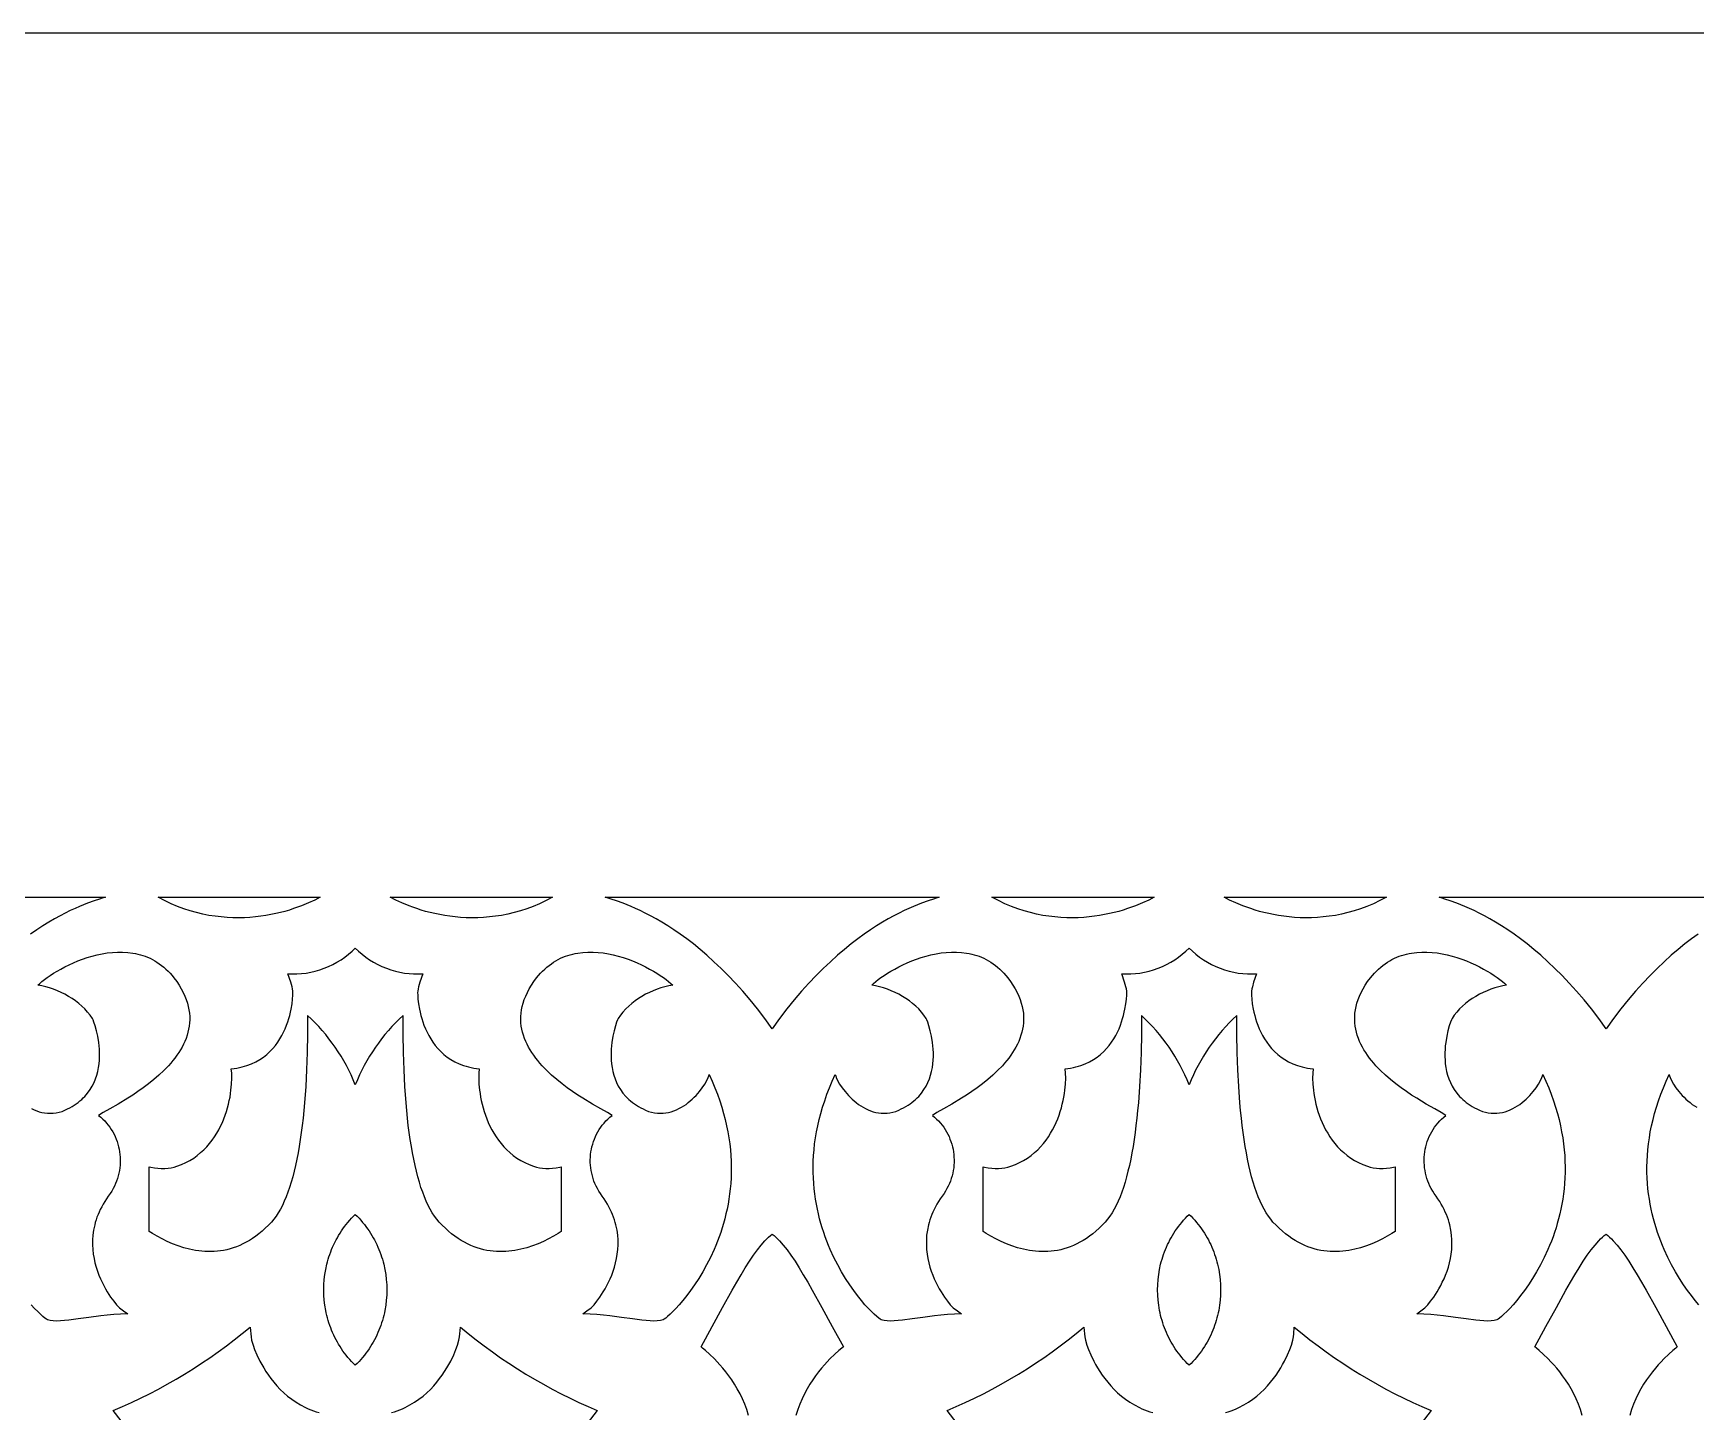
# Model space of a CAD drawing. Extents: x -350 to 350, y -780 to 780.
# Drawn here: x -184 to -30.1, y 652.4 to 780 of the extents above; entities that cross this region are included whole.
import ezdxf

# ---------------------------------------------------------------- set-up
doc = ezdxf.new("R2010")
doc.units = 0
doc.layers.add('BITMAP_LAYER', color=18, linetype='CONTINUOUS')
doc.layers.add('LAYER_1', color=18, linetype='CONTINUOUS')

msp = doc.modelspace()

# ---------------------------------------------------------------- linework, layer by layer
at = {"layer": 'BITMAP_LAYER'}
msp.add_lwpolyline([(-350, -780), (350, -780), (350, 780), (-350, 780)], close=True, dxfattribs=at)
at = {"layer": 'LAYER_1'}
for points in [[(-208.26, 700), (-177.34, 700), (-177.53, 699.94), (-177.88, 699.83), (-178.37, 699.67), (-178.99, 699.44), (-179.73, 699.14), (-180.15, 698.96), (-180.59, 698.76), (-181.05, 698.53), (-181.54, 698.27), (-182.05, 697.99), (-182.58, 697.68), (-183.13, 697.34), (-183.7, 696.97), (-184.28, 696.57)], [(-29.88, 696.57), (-30.48, 696.14), (-31.1, 695.67), (-31.72, 695.16), (-32.36, 694.62), (-33.01, 694.03), (-33.67, 693.41), (-34.33, 692.75), (-35, 692.04), (-35.68, 691.29), (-36.36, 690.49), (-37.04, 689.65), (-37.72, 688.76), (-38.4, 687.82), (-39.08, 688.76), (-39.76, 689.65), (-40.44, 690.49), (-41.12, 691.29), (-41.8, 692.04), (-42.47, 692.75), (-43.13, 693.41), (-43.79, 694.03), (-44.44, 694.62), (-45.08, 695.16), (-45.7, 695.67), (-46.32, 696.14), (-46.92, 696.57), (-47.5, 696.97), (-48.07, 697.34), (-48.62, 697.68), (-49.15, 697.99), (-49.66, 698.27), (-50.15, 698.53), (-50.62, 698.76), (-51.05, 698.96), (-51.47, 699.14), (-52.21, 699.44), (-52.83, 699.67), (-53.32, 699.83), (-53.67, 699.94), (-53.86, 700), (-22.94, 700)], [(-184.17, 680.43), (-183.93, 680.32), (-183.7, 680.22), (-183.46, 680.14), (-183.21, 680.07), (-182.96, 680.02), (-182.7, 680), (-182.44, 679.99), (-182.17, 680), (-181.9, 680.03), (-181.63, 680.09), (-181.35, 680.17), (-181.08, 680.28), (-180.85, 680.39), (-180.63, 680.5), (-180.42, 680.62), (-180.22, 680.74), (-180.04, 680.87), (-179.86, 681), (-179.69, 681.13), (-179.53, 681.27), (-179.38, 681.41), (-179.24, 681.56), (-178.98, 681.86), (-178.75, 682.18), (-178.55, 682.5), (-178.39, 682.84), (-178.25, 683.18), (-178.13, 683.52), (-178.04, 683.87), (-177.97, 684.22), (-177.92, 684.57), (-177.89, 684.91), (-177.88, 685.26), (-177.88, 685.59), (-177.89, 685.92), (-177.92, 686.24), (-177.96, 686.55), (-178.05, 687.13), (-178.17, 687.64), (-178.29, 688.08), (-178.4, 688.42), (-178.48, 688.65), (-178.54, 688.76), (-178.75, 689.07), (-178.98, 689.37), (-179.24, 689.65), (-179.51, 689.92), (-179.8, 690.17), (-180.1, 690.4), (-180.42, 690.62), (-180.74, 690.82), (-181.08, 691.01), (-181.43, 691.18), (-181.78, 691.34), (-182.14, 691.47), (-182.5, 691.6), (-182.86, 691.7), (-183.23, 691.78), (-183.59, 691.85), (-183.42, 692.02), (-183.22, 692.19), (-182.99, 692.37), (-182.73, 692.56), (-182.44, 692.76), (-182.14, 692.96), (-181.81, 693.16), (-181.45, 693.35), (-181.08, 693.55), (-180.7, 693.74), (-180.29, 693.92), (-179.88, 694.1), (-179.45, 694.26), (-179.01, 694.41), (-178.55, 694.55), (-178.1, 694.66), (-177.63, 694.76), (-177.16, 694.84), (-176.69, 694.89), (-176.21, 694.92), (-175.74, 694.92), (-175.27, 694.89), (-174.8, 694.83), (-174.56, 694.79), (-174.33, 694.74), (-174.1, 694.67), (-173.88, 694.6), (-173.65, 694.53), (-173.43, 694.44), (-173.2, 694.34), (-172.99, 694.23), (-172.77, 694.11), (-172.56, 693.98), (-172.35, 693.84), (-172.14, 693.69), (-171.94, 693.52), (-171.74, 693.35), (-171.54, 693.16), (-171.35, 692.96), (-171.17, 692.75), (-170.99, 692.52), (-170.73, 692.18), (-170.51, 691.84), (-170.31, 691.51), (-170.13, 691.18), (-169.98, 690.85), (-169.85, 690.52), (-169.74, 690.2), (-169.66, 689.88), (-169.6, 689.57), (-169.55, 689.26), (-169.53, 688.96), (-169.53, 688.65), (-169.54, 688.36), (-169.58, 688.06), (-169.63, 687.77), (-169.69, 687.49), (-169.77, 687.21), (-169.87, 686.93), (-169.98, 686.65), (-170.1, 686.39), (-170.24, 686.12), (-170.39, 685.86), (-170.55, 685.61), (-170.72, 685.36), (-170.9, 685.11), (-171.09, 684.87), (-171.29, 684.63), (-171.49, 684.4), (-171.93, 683.95), (-172.38, 683.52), (-172.85, 683.11), (-173.34, 682.72), (-173.83, 682.35), (-174.32, 682.01), (-174.8, 681.68), (-175.27, 681.38), (-176.16, 680.84), (-176.94, 680.39), (-177.55, 680.05), (-177.97, 679.8), (-177.77, 679.64), (-177.58, 679.46), (-177.4, 679.28), (-177.23, 679.09), (-177.07, 678.9), (-176.92, 678.7), (-176.79, 678.49), (-176.66, 678.27), (-176.54, 678.05), (-176.43, 677.83), (-176.34, 677.6), (-176.25, 677.37), (-176.18, 677.14), (-176.12, 676.9), (-176.06, 676.66), (-176.02, 676.41), (-175.99, 676.17), (-175.97, 675.92), (-175.96, 675.67), (-175.96, 675.42), (-175.98, 675.18), (-176, 674.93), (-176.04, 674.68), (-176.09, 674.44), (-176.15, 674.19), (-176.22, 673.95), (-176.3, 673.71), (-176.4, 673.48), (-176.5, 673.24), (-176.62, 673.02), (-176.75, 672.79), (-176.89, 672.57), (-177.07, 672.32), (-177.24, 672.08), (-177.4, 671.83), (-177.55, 671.58), (-177.68, 671.34), (-177.81, 671.09), (-177.92, 670.85), (-178.02, 670.61), (-178.12, 670.37), (-178.2, 670.13), (-178.27, 669.89), (-178.33, 669.65), (-178.43, 669.18), (-178.5, 668.72), (-178.53, 668.26), (-178.53, 667.82), (-178.51, 667.38), (-178.46, 666.95), (-178.39, 666.54), (-178.31, 666.14), (-178.2, 665.75), (-178.08, 665.37), (-177.94, 665.01), (-177.8, 664.67), (-177.65, 664.34), (-177.49, 664.03), (-177.33, 663.74), (-177.17, 663.46), (-176.85, 662.98), (-176.56, 662.58), (-176.31, 662.27), (-176.13, 662.07), (-176.04, 661.97), (-175.66, 661.69), (-175.27, 661.42), (-175.93, 661.4), (-176.57, 661.35), (-177.18, 661.3), (-177.77, 661.23), (-178.86, 661.09), (-179.85, 660.95), (-180.73, 660.83), (-181.13, 660.79), (-181.5, 660.76), (-181.84, 660.75), (-182.16, 660.77), (-182.45, 660.81), (-182.58, 660.84), (-182.71, 660.87), (-182.8, 660.92), (-182.94, 661.02), (-183.12, 661.17), (-183.35, 661.38), (-183.6, 661.63), (-183.89, 661.93), (-184.21, 662.27)], [(-29.81, 662.27), (-30.14, 662.67), (-30.49, 663.11), (-30.85, 663.59), (-31.22, 664.12), (-31.6, 664.69), (-31.97, 665.3), (-32.33, 665.95), (-32.68, 666.65), (-33.02, 667.38), (-33.18, 667.76), (-33.34, 668.15), (-33.49, 668.55), (-33.63, 668.95), (-33.77, 669.37), (-33.89, 669.8), (-34.01, 670.23), (-34.12, 670.67), (-34.22, 671.12), (-34.31, 671.58), (-34.39, 672.05), (-34.46, 672.53), (-34.52, 673.01), (-34.56, 673.5), (-34.59, 674), (-34.61, 674.51), (-34.61, 675.03), (-34.6, 675.55), (-34.57, 676.08), (-34.53, 676.62), (-34.47, 677.16), (-34.39, 677.71), (-34.3, 678.27), (-34.18, 678.83), (-34.05, 679.41), (-33.9, 679.98), (-33.73, 680.57), (-33.54, 681.16), (-33.33, 681.75), (-33.09, 682.36), (-32.83, 682.97), (-32.56, 683.58), (-32.52, 683.46), (-32.47, 683.32), (-32.34, 683.03), (-32.16, 682.7), (-31.93, 682.36), (-31.66, 682), (-31.35, 681.65), (-31.18, 681.47), (-31, 681.3), (-30.82, 681.14), (-30.62, 680.98), (-30.42, 680.82), (-30.21, 680.68), (-29.99, 680.55)], [(-117.8, 652.01), (-117.96, 652.55), (-118.15, 653.06), (-118.36, 653.55), (-118.58, 654.02), (-118.83, 654.47), (-119.08, 654.9), (-119.35, 655.31), (-119.62, 655.69), (-119.89, 656.05), (-120.17, 656.38), (-120.44, 656.69), (-120.7, 656.98), (-120.95, 657.24), (-121.41, 657.68), (-121.78, 658.02), (-122.05, 658.25), (-122.19, 658.36), (-121.16, 660.26), (-120.2, 662.02), (-119.31, 663.62), (-118.89, 664.35), (-118.48, 665.04), (-118.09, 665.69), (-117.71, 666.29), (-117.34, 666.84), (-116.97, 667.34), (-116.62, 667.79), (-116.27, 668.19), (-116.1, 668.36), (-115.94, 668.53), (-115.77, 668.68), (-115.6, 668.81), (-115.43, 668.68), (-115.27, 668.53), (-115.1, 668.36), (-114.93, 668.19), (-114.58, 667.79), (-114.23, 667.34), (-113.87, 666.84), (-113.49, 666.29), (-113.11, 665.69), (-112.72, 665.04), (-112.31, 664.35), (-111.89, 663.62), (-111, 662.02), (-110.04, 660.26), (-109.01, 658.36), (-109.15, 658.25), (-109.42, 658.02), (-109.79, 657.68), (-110.25, 657.24), (-110.5, 656.98), (-110.77, 656.69), (-111.03, 656.38), (-111.31, 656.05), (-111.58, 655.69), (-111.85, 655.31), (-112.12, 654.9), (-112.37, 654.47), (-112.62, 654.02), (-112.84, 653.55), (-113.05, 653.06), (-113.24, 652.55), (-113.4, 652.01)], [(-40.6, 652.01), (-40.76, 652.55), (-40.95, 653.06), (-41.16, 653.55), (-41.38, 654.02), (-41.63, 654.47), (-41.88, 654.9), (-42.15, 655.31), (-42.42, 655.69), (-42.69, 656.05), (-42.97, 656.38), (-43.24, 656.69), (-43.5, 656.98), (-43.75, 657.24), (-44.21, 657.68), (-44.58, 658.02), (-44.85, 658.25), (-44.99, 658.36), (-43.96, 660.26), (-43, 662.02), (-42.11, 663.62), (-41.69, 664.35), (-41.28, 665.04), (-40.89, 665.69), (-40.51, 666.29), (-40.14, 666.84), (-39.77, 667.34), (-39.42, 667.79), (-39.07, 668.19), (-38.9, 668.36), (-38.74, 668.53), (-38.57, 668.68), (-38.4, 668.81), (-38.23, 668.68), (-38.07, 668.53), (-37.9, 668.36), (-37.73, 668.19), (-37.38, 667.79), (-37.03, 667.34), (-36.67, 666.84), (-36.29, 666.29), (-35.91, 665.69), (-35.52, 665.04), (-35.11, 664.35), (-34.69, 663.62), (-33.8, 662.02), (-32.84, 660.26), (-31.81, 658.36), (-31.95, 658.25), (-32.22, 658.02), (-32.59, 657.68), (-33.05, 657.24), (-33.3, 656.98), (-33.57, 656.69), (-33.83, 656.38), (-34.11, 656.05), (-34.38, 655.69), (-34.65, 655.31), (-34.92, 654.9), (-35.17, 654.47), (-35.42, 654.02), (-35.64, 653.55), (-35.85, 653.06), (-36.04, 652.55), (-36.2, 652.01)], [(-172, 646.48), (-176.61, 652.46), (-175.76, 652.83), (-174.92, 653.21), (-174.08, 653.61), (-173.25, 654.02), (-172.43, 654.46), (-171.61, 654.9), (-170.8, 655.36), (-170, 655.84), (-169.21, 656.34), (-168.43, 656.84), (-167.66, 657.36), (-166.89, 657.9), (-166.14, 658.45), (-165.4, 659.01), (-164.66, 659.59), (-163.94, 660.18), (-163.88, 659.58), (-163.85, 659.28), (-163.8, 658.98), (-163.67, 658.53), (-163.52, 658.13), (-163.31, 657.62), (-163.03, 657.04), (-162.86, 656.73), (-162.68, 656.41), (-162.48, 656.08), (-162.25, 655.75), (-162.01, 655.42), (-161.74, 655.08), (-161.46, 654.75), (-161.15, 654.42), (-160.82, 654.11), (-160.47, 653.8), (-160.09, 653.51), (-159.69, 653.23), (-159.26, 652.98), (-158.81, 652.74), (-158.57, 652.64), (-158.33, 652.54), (-158.08, 652.44), (-157.83, 652.36), (-157.56, 652.28)], [(-150.84, 652.28), (-150.58, 652.36), (-150.32, 652.44), (-150.07, 652.54), (-149.83, 652.64), (-149.59, 652.74), (-149.14, 652.98), (-148.71, 653.23), (-148.31, 653.51), (-147.93, 653.8), (-147.58, 654.11), (-147.25, 654.42), (-146.94, 654.75), (-146.66, 655.08), (-146.39, 655.42), (-146.15, 655.75), (-145.93, 656.08), (-145.72, 656.41), (-145.54, 656.73), (-145.37, 657.04), (-145.09, 657.62), (-144.88, 658.13), (-144.73, 658.53), (-144.6, 658.98), (-144.55, 659.28), (-144.52, 659.58), (-144.46, 660.18), (-143.74, 659.59), (-143.01, 659.01), (-142.26, 658.45), (-141.51, 657.9), (-140.75, 657.36), (-139.97, 656.84), (-139.19, 656.34), (-138.4, 655.84), (-137.6, 655.36), (-136.79, 654.9), (-135.98, 654.46), (-135.15, 654.02), (-134.32, 653.61), (-133.49, 653.21), (-132.64, 652.83), (-131.8, 652.46), (-136.4, 646.48)], [(-94.8, 646.48), (-99.41, 652.46), (-98.56, 652.83), (-97.72, 653.21), (-96.88, 653.61), (-96.05, 654.02), (-95.23, 654.46), (-94.41, 654.9), (-93.6, 655.36), (-92.8, 655.84), (-92.01, 656.34), (-91.23, 656.84), (-90.46, 657.36), (-89.69, 657.9), (-88.94, 658.45), (-88.2, 659.01), (-87.46, 659.59), (-86.74, 660.18), (-86.68, 659.58), (-86.65, 659.28), (-86.6, 658.98), (-86.47, 658.53), (-86.32, 658.13), (-86.11, 657.62), (-85.83, 657.04), (-85.66, 656.73), (-85.48, 656.41), (-85.28, 656.08), (-85.05, 655.75), (-84.81, 655.42), (-84.54, 655.08), (-84.26, 654.75), (-83.95, 654.42), (-83.62, 654.11), (-83.27, 653.8), (-82.89, 653.51), (-82.49, 653.23), (-82.06, 652.98), (-81.61, 652.74), (-81.37, 652.64), (-81.13, 652.54), (-80.88, 652.44), (-80.63, 652.36), (-80.36, 652.28)], [(-73.64, 652.28), (-73.38, 652.36), (-73.12, 652.44), (-72.87, 652.54), (-72.63, 652.64), (-72.39, 652.74), (-71.94, 652.98), (-71.51, 653.23), (-71.11, 653.51), (-70.73, 653.8), (-70.38, 654.11), (-70.05, 654.42), (-69.74, 654.75), (-69.46, 655.08), (-69.19, 655.42), (-68.95, 655.75), (-68.73, 656.08), (-68.52, 656.41), (-68.34, 656.73), (-68.17, 657.04), (-67.89, 657.62), (-67.68, 658.13), (-67.53, 658.53), (-67.4, 658.98), (-67.35, 659.28), (-67.32, 659.58), (-67.26, 660.18), (-66.54, 659.59), (-65.81, 659.01), (-65.06, 658.45), (-64.31, 657.9), (-63.55, 657.36), (-62.77, 656.84), (-61.99, 656.34), (-61.2, 655.84), (-60.4, 655.36), (-59.59, 654.9), (-58.78, 654.46), (-57.95, 654.02), (-57.12, 653.61), (-56.29, 653.21), (-55.44, 652.83), (-54.6, 652.46), (-59.2, 646.48)]]:
    msp.add_lwpolyline(points, dxfattribs=at)
for points in [[(-157.94, 699.74), (-158.52, 699.47), (-159.18, 699.2), (-159.54, 699.07), (-159.91, 698.94), (-160.3, 698.81), (-160.71, 698.69), (-161.13, 698.58), (-161.57, 698.48), (-162.02, 698.39), (-162.49, 698.3), (-162.96, 698.23), (-163.45, 698.17), (-163.96, 698.13), (-164.47, 698.1), (-164.99, 698.09), (-165.53, 698.1), (-166.07, 698.12), (-166.62, 698.17), (-167.18, 698.23), (-167.75, 698.32), (-168.32, 698.44), (-168.9, 698.57), (-169.48, 698.74), (-170.07, 698.93), (-170.66, 699.15), (-171.26, 699.4), (-171.86, 699.68), (-172.46, 700), (-157.44, 700)], [(-136.54, 699.68), (-137.14, 699.4), (-137.74, 699.15), (-138.33, 698.93), (-138.92, 698.74), (-139.5, 698.57), (-140.08, 698.44), (-140.66, 698.32), (-141.22, 698.23), (-141.78, 698.17), (-142.33, 698.12), (-142.87, 698.1), (-143.41, 698.09), (-143.93, 698.1), (-144.45, 698.13), (-144.95, 698.17), (-145.44, 698.23), (-145.92, 698.3), (-146.38, 698.39), (-146.83, 698.48), (-147.27, 698.58), (-147.69, 698.69), (-148.1, 698.81), (-148.49, 698.94), (-148.86, 699.07), (-149.22, 699.2), (-149.88, 699.47), (-150.46, 699.74), (-150.96, 700), (-135.94, 700)], [(-100.33, 699.94), (-100.68, 699.83), (-101.17, 699.67), (-101.79, 699.44), (-102.53, 699.14), (-102.95, 698.96), (-103.39, 698.76), (-103.85, 698.53), (-104.34, 698.27), (-104.85, 697.99), (-105.38, 697.68), (-105.93, 697.34), (-106.5, 696.97), (-107.08, 696.57), (-107.68, 696.14), (-108.3, 695.67), (-108.92, 695.16), (-109.56, 694.62), (-110.21, 694.03), (-110.87, 693.41), (-111.53, 692.75), (-112.2, 692.04), (-112.88, 691.29), (-113.56, 690.49), (-114.24, 689.65), (-114.92, 688.76), (-115.6, 687.82), (-116.28, 688.76), (-116.96, 689.65), (-117.64, 690.49), (-118.32, 691.29), (-119, 692.04), (-119.67, 692.75), (-120.33, 693.41), (-120.99, 694.03), (-121.64, 694.62), (-122.28, 695.16), (-122.9, 695.67), (-123.52, 696.14), (-124.12, 696.57), (-124.7, 696.97), (-125.27, 697.34), (-125.82, 697.68), (-126.35, 697.99), (-126.86, 698.27), (-127.35, 698.53), (-127.82, 698.76), (-128.25, 698.96), (-128.67, 699.14), (-129.41, 699.44), (-130.03, 699.67), (-130.52, 699.83), (-130.87, 699.94), (-131.06, 700), (-100.14, 700)], [(-80.74, 699.74), (-81.32, 699.47), (-81.98, 699.2), (-82.34, 699.07), (-82.71, 698.94), (-83.1, 698.81), (-83.51, 698.69), (-83.93, 698.58), (-84.37, 698.48), (-84.82, 698.39), (-85.29, 698.3), (-85.76, 698.23), (-86.25, 698.17), (-86.76, 698.13), (-87.27, 698.1), (-87.79, 698.09), (-88.33, 698.1), (-88.87, 698.12), (-89.42, 698.17), (-89.98, 698.23), (-90.54, 698.32), (-91.12, 698.44), (-91.7, 698.57), (-92.28, 698.74), (-92.87, 698.93), (-93.46, 699.15), (-94.06, 699.4), (-94.66, 699.68), (-95.26, 700), (-80.24, 700)], [(-59.34, 699.68), (-59.94, 699.4), (-60.54, 699.15), (-61.13, 698.93), (-61.72, 698.74), (-62.3, 698.57), (-62.88, 698.44), (-63.46, 698.32), (-64.02, 698.23), (-64.58, 698.17), (-65.13, 698.12), (-65.67, 698.1), (-66.21, 698.09), (-66.73, 698.1), (-67.24, 698.13), (-67.75, 698.17), (-68.24, 698.23), (-68.72, 698.3), (-69.18, 698.39), (-69.63, 698.48), (-70.07, 698.58), (-70.49, 698.69), (-70.9, 698.81), (-71.29, 698.94), (-71.66, 699.07), (-72.02, 699.2), (-72.68, 699.47), (-73.26, 699.74), (-73.76, 700), (-58.74, 700)], [(-153.9, 695), (-153.57, 694.72), (-153.23, 694.45), (-152.88, 694.21), (-152.51, 693.98), (-152.12, 693.77), (-151.73, 693.59), (-151.32, 693.42), (-150.91, 693.28), (-150.49, 693.15), (-150.07, 693.06), (-149.65, 692.98), (-149.22, 692.93), (-148.8, 692.9), (-148.38, 692.9), (-147.96, 692.92), (-148.23, 692.12), (-148.34, 691.71), (-148.39, 691.51), (-148.42, 691.3), (-148.43, 691.17), (-148.42, 690.93), (-148.4, 690.57), (-148.35, 690.13), (-148.26, 689.62), (-148.2, 689.34), (-148.13, 689.05), (-148.05, 688.76), (-147.95, 688.45), (-147.84, 688.14), (-147.71, 687.82), (-147.56, 687.51), (-147.4, 687.19), (-147.22, 686.88), (-147.02, 686.58), (-146.8, 686.28), (-146.56, 685.99), (-146.29, 685.71), (-146, 685.45), (-145.69, 685.2), (-145.35, 684.97), (-144.99, 684.77), (-144.59, 684.58), (-144.17, 684.42), (-143.95, 684.35), (-143.72, 684.28), (-143.48, 684.22), (-143.24, 684.17), (-142.98, 684.13), (-142.72, 684.1), (-142.76, 683.7), (-142.77, 683.23), (-142.75, 682.7), (-142.7, 682.12), (-142.65, 681.81), (-142.6, 681.49), (-142.54, 681.17), (-142.46, 680.84), (-142.37, 680.5), (-142.27, 680.16), (-142.16, 679.82), (-142.03, 679.48), (-141.89, 679.14), (-141.73, 678.8), (-141.56, 678.47), (-141.37, 678.14), (-141.17, 677.82), (-140.95, 677.5), (-140.71, 677.2), (-140.45, 676.9), (-140.18, 676.62), (-139.89, 676.35), (-139.57, 676.09), (-139.24, 675.85), (-138.88, 675.63), (-138.51, 675.43), (-138.11, 675.24), (-137.69, 675.08), (-137.43, 675), (-137.15, 674.94), (-136.86, 674.91), (-136.56, 674.89), (-136.25, 674.89), (-135.93, 674.9), (-135.6, 674.94), (-135.27, 674.99), (-135.13, 675.02), (-135.13, 669.05), (-135.42, 668.86), (-135.86, 668.61), (-136.31, 668.36), (-136.79, 668.13), (-137.28, 667.91), (-137.8, 667.72), (-138.32, 667.54), (-138.86, 667.4), (-139.14, 667.34), (-139.42, 667.29), (-139.7, 667.25), (-139.98, 667.22), (-140.27, 667.2), (-140.55, 667.18), (-140.84, 667.18), (-141.13, 667.2), (-141.43, 667.22), (-141.72, 667.25), (-142.02, 667.3), (-142.31, 667.36), (-142.61, 667.44), (-142.91, 667.53), (-143.2, 667.64), (-143.5, 667.76), (-143.8, 667.89), (-144.09, 668.05), (-144.39, 668.22), (-144.69, 668.41), (-144.98, 668.61), (-145.28, 668.84), (-145.57, 669.08), (-145.86, 669.34), (-146.15, 669.62), (-146.44, 669.92), (-146.65, 670.18), (-146.86, 670.46), (-147.07, 670.77), (-147.26, 671.1), (-147.45, 671.46), (-147.63, 671.84), (-147.8, 672.25), (-147.96, 672.68), (-148.12, 673.13), (-148.27, 673.61), (-148.41, 674.11), (-148.54, 674.63), (-148.67, 675.17), (-148.79, 675.74), (-148.9, 676.32), (-149.01, 676.93), (-149.11, 677.55), (-149.2, 678.2), (-149.29, 678.86), (-149.36, 679.55), (-149.44, 680.25), (-149.5, 680.97), (-149.61, 682.46), (-149.69, 684.01), (-149.75, 685.63), (-149.78, 687.31), (-149.78, 689.04), (-150.14, 688.71), (-150.48, 688.37), (-150.81, 688.02), (-151.14, 687.65), (-151.46, 687.28), (-151.76, 686.89), (-152.06, 686.5), (-152.34, 686.1), (-152.62, 685.69), (-152.88, 685.27), (-153.13, 684.85), (-153.37, 684.42), (-153.6, 683.98), (-153.81, 683.54), (-154.01, 683.09), (-154.2, 682.63), (-154.39, 683.09), (-154.59, 683.54), (-154.8, 683.98), (-155.03, 684.42), (-155.27, 684.85), (-155.52, 685.27), (-155.78, 685.69), (-156.06, 686.1), (-156.34, 686.5), (-156.64, 686.89), (-156.94, 687.28), (-157.26, 687.65), (-157.59, 688.02), (-157.92, 688.37), (-158.27, 688.71), (-158.62, 689.04), (-158.62, 687.31), (-158.65, 685.63), (-158.71, 684.01), (-158.79, 682.46), (-158.9, 680.97), (-158.97, 680.25), (-159.04, 679.55), (-159.12, 678.86), (-159.2, 678.2), (-159.29, 677.55), (-159.39, 676.93), (-159.5, 676.32), (-159.61, 675.74), (-159.73, 675.17), (-159.86, 674.63), (-159.99, 674.11), (-160.13, 673.61), (-160.28, 673.13), (-160.44, 672.68), (-160.6, 672.25), (-160.78, 671.84), (-160.95, 671.46), (-161.14, 671.1), (-161.34, 670.77), (-161.54, 670.46), (-161.75, 670.18), (-161.97, 669.92), (-162.25, 669.62), (-162.54, 669.34), (-162.83, 669.08), (-163.13, 668.84), (-163.42, 668.61), (-163.71, 668.41), (-164.01, 668.22), (-164.31, 668.05), (-164.6, 667.89), (-164.9, 667.76), (-165.2, 667.64), (-165.5, 667.53), (-165.79, 667.44), (-166.09, 667.36), (-166.39, 667.3), (-166.68, 667.25), (-166.97, 667.22), (-167.27, 667.2), (-167.56, 667.18), (-167.85, 667.18), (-168.14, 667.2), (-168.42, 667.22), (-168.7, 667.25), (-168.98, 667.29), (-169.26, 667.34), (-169.54, 667.4), (-170.08, 667.54), (-170.61, 667.72), (-171.12, 667.91), (-171.61, 668.13), (-172.09, 668.36), (-172.55, 668.61), (-172.98, 668.86), (-173.27, 669.05), (-173.27, 675.02), (-173.13, 674.99), (-172.8, 674.94), (-172.48, 674.9), (-172.16, 674.89), (-171.84, 674.89), (-171.54, 674.91), (-171.25, 674.94), (-170.97, 675), (-170.71, 675.08), (-170.29, 675.24), (-169.89, 675.43), (-169.52, 675.63), (-169.16, 675.85), (-168.83, 676.09), (-168.52, 676.35), (-168.22, 676.62), (-167.95, 676.9), (-167.69, 677.2), (-167.45, 677.5), (-167.23, 677.82), (-167.03, 678.14), (-166.84, 678.47), (-166.67, 678.8), (-166.51, 679.14), (-166.37, 679.48), (-166.24, 679.82), (-166.13, 680.16), (-166.03, 680.5), (-165.94, 680.84), (-165.87, 681.17), (-165.8, 681.49), (-165.75, 681.81), (-165.71, 682.12), (-165.65, 682.7), (-165.63, 683.23), (-165.64, 683.7), (-165.68, 684.1), (-165.42, 684.13), (-165.17, 684.17), (-164.92, 684.22), (-164.68, 684.28), (-164.45, 684.35), (-164.23, 684.42), (-163.81, 684.58), (-163.42, 684.77), (-163.05, 684.97), (-162.71, 685.2), (-162.4, 685.45), (-162.11, 685.71), (-161.84, 685.99), (-161.6, 686.28), (-161.38, 686.58), (-161.18, 686.88), (-161, 687.19), (-160.84, 687.51), (-160.69, 687.82), (-160.56, 688.14), (-160.45, 688.45), (-160.36, 688.76), (-160.27, 689.05), (-160.2, 689.34), (-160.14, 689.62), (-160.06, 690.13), (-160, 690.57), (-159.98, 690.93), (-159.97, 691.17), (-159.98, 691.3), (-160.01, 691.51), (-160.06, 691.71), (-160.17, 692.12), (-160.44, 692.92), (-160.02, 692.9), (-159.6, 692.9), (-159.18, 692.93), (-158.75, 692.98), (-158.33, 693.06), (-157.91, 693.15), (-157.49, 693.28), (-157.08, 693.42), (-156.67, 693.59), (-156.28, 693.77), (-155.9, 693.98), (-155.52, 694.21), (-155.17, 694.45), (-154.83, 694.72), (-154.5, 695), (-154.2, 695.29)], [(-132.19, 694.92), (-131.71, 694.89), (-131.24, 694.84), (-130.77, 694.76), (-130.31, 694.66), (-129.85, 694.55), (-129.4, 694.41), (-128.95, 694.26), (-128.52, 694.1), (-128.11, 693.92), (-127.7, 693.74), (-127.32, 693.55), (-126.95, 693.35), (-126.6, 693.16), (-126.27, 692.96), (-125.96, 692.76), (-125.67, 692.56), (-125.42, 692.37), (-125.19, 692.19), (-124.98, 692.02), (-124.81, 691.85), (-125.17, 691.78), (-125.54, 691.7), (-125.9, 691.6), (-126.26, 691.47), (-126.62, 691.34), (-126.97, 691.18), (-127.32, 691.01), (-127.66, 690.82), (-127.99, 690.62), (-128.3, 690.4), (-128.6, 690.17), (-128.89, 689.92), (-129.16, 689.65), (-129.42, 689.37), (-129.65, 689.07), (-129.86, 688.76), (-129.92, 688.65), (-130.01, 688.42), (-130.12, 688.08), (-130.24, 687.64), (-130.35, 687.13), (-130.44, 686.55), (-130.48, 686.24), (-130.51, 685.92), (-130.52, 685.59), (-130.52, 685.26), (-130.51, 684.91), (-130.48, 684.57), (-130.43, 684.22), (-130.36, 683.87), (-130.27, 683.52), (-130.15, 683.18), (-130.01, 682.84), (-129.85, 682.5), (-129.65, 682.18), (-129.42, 681.86), (-129.16, 681.56), (-129.02, 681.41), (-128.87, 681.27), (-128.71, 681.13), (-128.54, 681), (-128.36, 680.87), (-128.18, 680.74), (-127.98, 680.62), (-127.77, 680.5), (-127.55, 680.39), (-127.32, 680.28), (-127.05, 680.17), (-126.77, 680.09), (-126.5, 680.03), (-126.23, 680), (-125.97, 679.99), (-125.7, 680), (-125.45, 680.02), (-125.19, 680.07), (-124.95, 680.14), (-124.7, 680.22), (-124.47, 680.32), (-124.24, 680.43), (-124.01, 680.55), (-123.79, 680.68), (-123.58, 680.82), (-123.38, 680.98), (-123.19, 681.14), (-123, 681.3), (-122.82, 681.47), (-122.65, 681.65), (-122.34, 682), (-122.07, 682.36), (-121.84, 682.7), (-121.66, 683.03), (-121.53, 683.32), (-121.48, 683.46), (-121.45, 683.58), (-121.17, 682.97), (-120.91, 682.36), (-120.68, 681.75), (-120.46, 681.16), (-120.27, 680.57), (-120.1, 679.98), (-119.95, 679.41), (-119.82, 678.83), (-119.71, 678.27), (-119.61, 677.71), (-119.53, 677.16), (-119.47, 676.62), (-119.43, 676.08), (-119.4, 675.55), (-119.39, 675.03), (-119.39, 674.51), (-119.41, 674), (-119.44, 673.5), (-119.48, 673.01), (-119.54, 672.53), (-119.61, 672.05), (-119.69, 671.58), (-119.78, 671.12), (-119.88, 670.67), (-119.99, 670.23), (-120.11, 669.8), (-120.23, 669.37), (-120.37, 668.95), (-120.51, 668.55), (-120.66, 668.15), (-120.82, 667.76), (-120.98, 667.38), (-121.32, 666.65), (-121.67, 665.95), (-122.03, 665.3), (-122.4, 664.69), (-122.78, 664.12), (-123.15, 663.59), (-123.51, 663.11), (-123.86, 662.67), (-124.2, 662.27), (-124.51, 661.93), (-124.8, 661.63), (-125.06, 661.38), (-125.28, 661.17), (-125.46, 661.02), (-125.6, 660.92), (-125.7, 660.87), (-125.82, 660.84), (-125.95, 660.81), (-126.24, 660.77), (-126.56, 660.75), (-126.9, 660.76), (-127.27, 660.79), (-127.67, 660.83), (-128.55, 660.95), (-129.54, 661.09), (-130.64, 661.23), (-131.22, 661.3), (-131.83, 661.35), (-132.47, 661.4), (-133.13, 661.42), (-132.75, 661.69), (-132.37, 661.97), (-132.27, 662.07), (-132.09, 662.27), (-131.84, 662.58), (-131.55, 662.98), (-131.24, 663.46), (-131.07, 663.74), (-130.91, 664.03), (-130.76, 664.34), (-130.6, 664.67), (-130.46, 665.01), (-130.32, 665.37), (-130.2, 665.75), (-130.1, 666.14), (-130.01, 666.54), (-129.94, 666.95), (-129.89, 667.38), (-129.87, 667.82), (-129.87, 668.26), (-129.9, 668.72), (-129.97, 669.18), (-130.07, 669.65), (-130.13, 669.89), (-130.2, 670.13), (-130.29, 670.37), (-130.38, 670.61), (-130.48, 670.85), (-130.59, 671.09), (-130.72, 671.34), (-130.85, 671.58), (-131, 671.83), (-131.16, 672.08), (-131.33, 672.32), (-131.51, 672.57), (-131.65, 672.79), (-131.78, 673.02), (-131.9, 673.24), (-132.01, 673.48), (-132.1, 673.71), (-132.18, 673.95), (-132.25, 674.19), (-132.31, 674.44), (-132.36, 674.68), (-132.4, 674.93), (-132.42, 675.18), (-132.44, 675.42), (-132.44, 675.67), (-132.43, 675.92), (-132.41, 676.17), (-132.38, 676.41), (-132.34, 676.66), (-132.29, 676.9), (-132.22, 677.14), (-132.15, 677.37), (-132.06, 677.6), (-131.97, 677.83), (-131.86, 678.05), (-131.74, 678.27), (-131.62, 678.49), (-131.48, 678.7), (-131.33, 678.9), (-131.17, 679.09), (-131, 679.28), (-130.82, 679.46), (-130.63, 679.64), (-130.43, 679.8), (-130.85, 680.05), (-131.46, 680.39), (-132.24, 680.84), (-133.13, 681.38), (-133.6, 681.68), (-134.08, 682.01), (-134.57, 682.35), (-135.06, 682.72), (-135.55, 683.11), (-136.02, 683.52), (-136.47, 683.95), (-136.91, 684.4), (-137.11, 684.63), (-137.31, 684.87), (-137.5, 685.11), (-137.68, 685.36), (-137.85, 685.61), (-138.01, 685.86), (-138.16, 686.12), (-138.3, 686.39), (-138.42, 686.65), (-138.53, 686.93), (-138.63, 687.21), (-138.71, 687.49), (-138.78, 687.77), (-138.83, 688.06), (-138.86, 688.36), (-138.87, 688.65), (-138.87, 688.96), (-138.85, 689.26), (-138.8, 689.57), (-138.74, 689.88), (-138.66, 690.2), (-138.55, 690.52), (-138.42, 690.85), (-138.27, 691.18), (-138.09, 691.51), (-137.89, 691.84), (-137.67, 692.18), (-137.41, 692.52), (-137.23, 692.75), (-137.05, 692.96), (-136.86, 693.16), (-136.66, 693.35), (-136.46, 693.52), (-136.26, 693.69), (-136.05, 693.84), (-135.84, 693.98), (-135.63, 694.11), (-135.42, 694.23), (-135.2, 694.34), (-134.98, 694.44), (-134.75, 694.53), (-134.53, 694.6), (-134.3, 694.67), (-134.07, 694.74), (-133.84, 694.79), (-133.6, 694.83), (-133.13, 694.89), (-132.66, 694.92)], [(-98.07, 694.89), (-97.6, 694.83), (-97.36, 694.79), (-97.13, 694.74), (-96.9, 694.67), (-96.67, 694.6), (-96.45, 694.53), (-96.23, 694.44), (-96, 694.34), (-95.79, 694.23), (-95.57, 694.11), (-95.36, 693.98), (-95.15, 693.84), (-94.94, 693.69), (-94.74, 693.52), (-94.54, 693.35), (-94.34, 693.16), (-94.15, 692.96), (-93.97, 692.75), (-93.79, 692.52), (-93.53, 692.18), (-93.31, 691.84), (-93.11, 691.51), (-92.93, 691.18), (-92.78, 690.85), (-92.65, 690.52), (-92.54, 690.2), (-92.46, 689.88), (-92.4, 689.57), (-92.35, 689.26), (-92.33, 688.96), (-92.33, 688.65), (-92.34, 688.36), (-92.38, 688.06), (-92.43, 687.77), (-92.49, 687.49), (-92.57, 687.21), (-92.67, 686.93), (-92.78, 686.65), (-92.9, 686.39), (-93.04, 686.12), (-93.19, 685.86), (-93.35, 685.61), (-93.52, 685.36), (-93.7, 685.11), (-93.89, 684.87), (-94.09, 684.63), (-94.29, 684.4), (-94.73, 683.95), (-95.18, 683.52), (-95.65, 683.11), (-96.14, 682.72), (-96.63, 682.35), (-97.12, 682.01), (-97.6, 681.68), (-98.07, 681.38), (-98.96, 680.84), (-99.74, 680.39), (-100.35, 680.05), (-100.77, 679.8), (-100.57, 679.64), (-100.38, 679.46), (-100.2, 679.28), (-100.03, 679.09), (-99.87, 678.9), (-99.72, 678.7), (-99.59, 678.49), (-99.46, 678.27), (-99.34, 678.05), (-99.23, 677.83), (-99.14, 677.6), (-99.05, 677.37), (-98.98, 677.14), (-98.92, 676.9), (-98.86, 676.66), (-98.82, 676.41), (-98.79, 676.17), (-98.77, 675.92), (-98.76, 675.67), (-98.76, 675.42), (-98.78, 675.18), (-98.8, 674.93), (-98.84, 674.68), (-98.89, 674.44), (-98.95, 674.19), (-99.02, 673.95), (-99.1, 673.71), (-99.2, 673.48), (-99.3, 673.24), (-99.42, 673.02), (-99.55, 672.79), (-99.69, 672.57), (-99.87, 672.32), (-100.04, 672.08), (-100.2, 671.83), (-100.35, 671.58), (-100.48, 671.34), (-100.61, 671.09), (-100.72, 670.85), (-100.82, 670.61), (-100.92, 670.37), (-101, 670.13), (-101.07, 669.89), (-101.13, 669.65), (-101.23, 669.18), (-101.3, 668.72), (-101.33, 668.26), (-101.33, 667.82), (-101.31, 667.38), (-101.26, 666.95), (-101.19, 666.54), (-101.11, 666.14), (-101, 665.75), (-100.88, 665.37), (-100.74, 665.01), (-100.6, 664.67), (-100.45, 664.34), (-100.29, 664.03), (-100.13, 663.74), (-99.97, 663.46), (-99.65, 662.98), (-99.36, 662.58), (-99.11, 662.27), (-98.93, 662.07), (-98.84, 661.97), (-98.46, 661.69), (-98.07, 661.42), (-98.73, 661.4), (-99.37, 661.35), (-99.98, 661.3), (-100.57, 661.23), (-101.66, 661.09), (-102.65, 660.95), (-103.53, 660.83), (-103.93, 660.79), (-104.3, 660.76), (-104.64, 660.75), (-104.96, 660.77), (-105.25, 660.81), (-105.38, 660.84), (-105.51, 660.87), (-105.6, 660.92), (-105.74, 661.02), (-105.92, 661.17), (-106.15, 661.38), (-106.4, 661.63), (-106.69, 661.93), (-107.01, 662.27), (-107.34, 662.67), (-107.69, 663.11), (-108.05, 663.59), (-108.42, 664.12), (-108.8, 664.69), (-109.17, 665.3), (-109.53, 665.95), (-109.88, 666.65), (-110.22, 667.38), (-110.38, 667.76), (-110.54, 668.15), (-110.69, 668.55), (-110.83, 668.95), (-110.97, 669.37), (-111.09, 669.8), (-111.21, 670.23), (-111.32, 670.67), (-111.42, 671.12), (-111.51, 671.58), (-111.59, 672.05), (-111.66, 672.53), (-111.72, 673.01), (-111.76, 673.5), (-111.79, 674), (-111.81, 674.51), (-111.81, 675.03), (-111.8, 675.55), (-111.77, 676.08), (-111.73, 676.62), (-111.67, 677.16), (-111.59, 677.71), (-111.5, 678.27), (-111.38, 678.83), (-111.25, 679.41), (-111.1, 679.98), (-110.93, 680.57), (-110.74, 681.16), (-110.53, 681.75), (-110.29, 682.36), (-110.04, 682.97), (-109.76, 683.58), (-109.72, 683.46), (-109.67, 683.32), (-109.54, 683.03), (-109.36, 682.7), (-109.13, 682.36), (-108.86, 682), (-108.55, 681.65), (-108.38, 681.47), (-108.2, 681.3), (-108.02, 681.14), (-107.82, 680.98), (-107.62, 680.82), (-107.41, 680.68), (-107.19, 680.55), (-106.97, 680.43), (-106.73, 680.32), (-106.5, 680.22), (-106.26, 680.14), (-106.01, 680.07), (-105.76, 680.02), (-105.5, 680), (-105.24, 679.99), (-104.97, 680), (-104.7, 680.03), (-104.43, 680.09), (-104.15, 680.17), (-103.88, 680.28), (-103.65, 680.39), (-103.43, 680.5), (-103.22, 680.62), (-103.02, 680.74), (-102.84, 680.87), (-102.66, 681), (-102.49, 681.13), (-102.33, 681.27), (-102.18, 681.41), (-102.04, 681.56), (-101.78, 681.86), (-101.55, 682.18), (-101.35, 682.5), (-101.19, 682.84), (-101.05, 683.18), (-100.93, 683.52), (-100.84, 683.87), (-100.77, 684.22), (-100.72, 684.57), (-100.69, 684.91), (-100.68, 685.26), (-100.68, 685.59), (-100.69, 685.92), (-100.72, 686.24), (-100.76, 686.55), (-100.85, 687.13), (-100.97, 687.64), (-101.09, 688.08), (-101.2, 688.42), (-101.28, 688.65), (-101.34, 688.76), (-101.55, 689.07), (-101.78, 689.37), (-102.04, 689.65), (-102.31, 689.92), (-102.6, 690.17), (-102.9, 690.4), (-103.22, 690.62), (-103.54, 690.82), (-103.88, 691.01), (-104.23, 691.18), (-104.58, 691.34), (-104.94, 691.47), (-105.3, 691.6), (-105.66, 691.7), (-106.03, 691.78), (-106.39, 691.85), (-106.22, 692.02), (-106.02, 692.19), (-105.79, 692.37), (-105.53, 692.56), (-105.24, 692.76), (-104.94, 692.96), (-104.61, 693.16), (-104.25, 693.35), (-103.88, 693.55), (-103.5, 693.74), (-103.09, 693.92), (-102.68, 694.1), (-102.25, 694.26), (-101.8, 694.41), (-101.35, 694.55), (-100.9, 694.66), (-100.43, 694.76), (-99.96, 694.84), (-99.49, 694.89), (-99.01, 694.92), (-98.54, 694.92)], [(-76.7, 695), (-76.37, 694.72), (-76.03, 694.45), (-75.68, 694.21), (-75.31, 693.98), (-74.92, 693.77), (-74.53, 693.59), (-74.12, 693.42), (-73.71, 693.28), (-73.29, 693.15), (-72.87, 693.06), (-72.45, 692.98), (-72.02, 692.93), (-71.6, 692.9), (-71.18, 692.9), (-70.76, 692.92), (-71.03, 692.12), (-71.14, 691.71), (-71.19, 691.51), (-71.22, 691.3), (-71.23, 691.17), (-71.22, 690.93), (-71.2, 690.57), (-71.15, 690.13), (-71.06, 689.62), (-71, 689.34), (-70.93, 689.05), (-70.85, 688.76), (-70.75, 688.45), (-70.64, 688.14), (-70.51, 687.82), (-70.36, 687.51), (-70.2, 687.19), (-70.02, 686.88), (-69.82, 686.58), (-69.6, 686.28), (-69.36, 685.99), (-69.09, 685.71), (-68.8, 685.45), (-68.49, 685.2), (-68.15, 684.97), (-67.79, 684.77), (-67.39, 684.58), (-66.97, 684.42), (-66.75, 684.35), (-66.52, 684.28), (-66.28, 684.22), (-66.04, 684.17), (-65.78, 684.13), (-65.52, 684.1), (-65.56, 683.7), (-65.57, 683.23), (-65.55, 682.7), (-65.5, 682.12), (-65.45, 681.81), (-65.4, 681.49), (-65.34, 681.17), (-65.26, 680.84), (-65.17, 680.5), (-65.07, 680.16), (-64.96, 679.82), (-64.83, 679.48), (-64.69, 679.14), (-64.53, 678.8), (-64.36, 678.47), (-64.17, 678.14), (-63.97, 677.82), (-63.75, 677.5), (-63.51, 677.2), (-63.25, 676.9), (-62.98, 676.62), (-62.69, 676.35), (-62.37, 676.09), (-62.04, 675.85), (-61.68, 675.63), (-61.31, 675.43), (-60.91, 675.24), (-60.49, 675.08), (-60.23, 675), (-59.95, 674.94), (-59.66, 674.91), (-59.36, 674.89), (-59.05, 674.89), (-58.73, 674.9), (-58.4, 674.94), (-58.07, 674.99), (-57.93, 675.02), (-57.93, 669.05), (-58.22, 668.86), (-58.66, 668.61), (-59.11, 668.36), (-59.59, 668.13), (-60.08, 667.91), (-60.59, 667.72), (-61.12, 667.54), (-61.66, 667.4), (-61.94, 667.34), (-62.22, 667.29), (-62.5, 667.25), (-62.78, 667.22), (-63.07, 667.2), (-63.35, 667.18), (-63.64, 667.18), (-63.93, 667.2), (-64.23, 667.22), (-64.52, 667.25), (-64.82, 667.3), (-65.11, 667.36), (-65.41, 667.44), (-65.71, 667.53), (-66, 667.64), (-66.3, 667.76), (-66.6, 667.89), (-66.89, 668.05), (-67.19, 668.22), (-67.49, 668.41), (-67.78, 668.61), (-68.08, 668.84), (-68.37, 669.08), (-68.66, 669.34), (-68.95, 669.62), (-69.24, 669.92), (-69.45, 670.18), (-69.66, 670.46), (-69.87, 670.77), (-70.06, 671.1), (-70.25, 671.46), (-70.43, 671.84), (-70.6, 672.25), (-70.76, 672.68), (-70.92, 673.13), (-71.07, 673.61), (-71.21, 674.11), (-71.34, 674.63), (-71.47, 675.17), (-71.59, 675.74), (-71.7, 676.32), (-71.81, 676.93), (-71.91, 677.55), (-72, 678.2), (-72.09, 678.86), (-72.16, 679.55), (-72.24, 680.25), (-72.3, 680.97), (-72.41, 682.46), (-72.49, 684.01), (-72.55, 685.63), (-72.58, 687.31), (-72.58, 689.04), (-72.94, 688.71), (-73.28, 688.37), (-73.61, 688.02), (-73.94, 687.65), (-74.26, 687.28), (-74.56, 686.89), (-74.86, 686.5), (-75.14, 686.1), (-75.42, 685.69), (-75.68, 685.27), (-75.93, 684.85), (-76.17, 684.42), (-76.4, 683.98), (-76.61, 683.54), (-76.81, 683.09), (-77, 682.63), (-77.19, 683.09), (-77.39, 683.54), (-77.6, 683.98), (-77.83, 684.42), (-78.07, 684.85), (-78.32, 685.27), (-78.58, 685.69), (-78.86, 686.1), (-79.14, 686.5), (-79.44, 686.89), (-79.74, 687.28), (-80.06, 687.65), (-80.39, 688.02), (-80.72, 688.37), (-81.07, 688.71), (-81.42, 689.04), (-81.42, 687.31), (-81.45, 685.63), (-81.51, 684.01), (-81.59, 682.46), (-81.7, 680.97), (-81.77, 680.25), (-81.84, 679.55), (-81.92, 678.86), (-82, 678.2), (-82.09, 677.55), (-82.19, 676.93), (-82.3, 676.32), (-82.41, 675.74), (-82.53, 675.17), (-82.66, 674.63), (-82.79, 674.11), (-82.93, 673.61), (-83.08, 673.13), (-83.24, 672.68), (-83.4, 672.25), (-83.58, 671.84), (-83.75, 671.46), (-83.94, 671.1), (-84.14, 670.77), (-84.34, 670.46), (-84.55, 670.18), (-84.77, 669.92), (-85.05, 669.62), (-85.34, 669.34), (-85.63, 669.08), (-85.93, 668.84), (-86.22, 668.61), (-86.51, 668.41), (-86.81, 668.22), (-87.11, 668.05), (-87.4, 667.89), (-87.7, 667.76), (-88, 667.64), (-88.3, 667.53), (-88.59, 667.44), (-88.89, 667.36), (-89.19, 667.3), (-89.48, 667.25), (-89.77, 667.22), (-90.07, 667.2), (-90.36, 667.18), (-90.65, 667.18), (-90.93, 667.2), (-91.22, 667.22), (-91.5, 667.25), (-91.78, 667.29), (-92.06, 667.34), (-92.34, 667.4), (-92.88, 667.54), (-93.41, 667.72), (-93.92, 667.91), (-94.41, 668.13), (-94.89, 668.36), (-95.35, 668.61), (-95.78, 668.86), (-96.07, 669.05), (-96.07, 675.02), (-95.93, 674.99), (-95.6, 674.94), (-95.28, 674.9), (-94.96, 674.89), (-94.64, 674.89), (-94.34, 674.91), (-94.05, 674.94), (-93.77, 675), (-93.51, 675.08), (-93.09, 675.24), (-92.69, 675.43), (-92.32, 675.63), (-91.96, 675.85), (-91.63, 676.09), (-91.32, 676.35), (-91.02, 676.62), (-90.75, 676.9), (-90.49, 677.2), (-90.25, 677.5), (-90.03, 677.82), (-89.83, 678.14), (-89.64, 678.47), (-89.47, 678.8), (-89.31, 679.14), (-89.17, 679.48), (-89.04, 679.82), (-88.93, 680.16), (-88.83, 680.5), (-88.74, 680.84), (-88.67, 681.17), (-88.6, 681.49), (-88.55, 681.81), (-88.51, 682.12), (-88.45, 682.7), (-88.43, 683.23), (-88.44, 683.7), (-88.48, 684.1), (-88.22, 684.13), (-87.97, 684.17), (-87.72, 684.22), (-87.48, 684.28), (-87.25, 684.35), (-87.03, 684.42), (-86.61, 684.58), (-86.22, 684.77), (-85.85, 684.97), (-85.51, 685.2), (-85.2, 685.45), (-84.91, 685.71), (-84.64, 685.99), (-84.4, 686.28), (-84.18, 686.58), (-83.98, 686.88), (-83.8, 687.19), (-83.64, 687.51), (-83.49, 687.82), (-83.36, 688.14), (-83.25, 688.45), (-83.16, 688.76), (-83.07, 689.05), (-83, 689.34), (-82.94, 689.62), (-82.86, 690.13), (-82.8, 690.57), (-82.78, 690.93), (-82.77, 691.17), (-82.78, 691.3), (-82.81, 691.51), (-82.86, 691.71), (-82.97, 692.12), (-83.24, 692.92), (-82.82, 692.9), (-82.4, 692.9), (-81.98, 692.93), (-81.55, 692.98), (-81.13, 693.06), (-80.71, 693.15), (-80.29, 693.28), (-79.88, 693.42), (-79.47, 693.59), (-79.08, 693.77), (-78.69, 693.98), (-78.32, 694.21), (-77.97, 694.45), (-77.63, 694.72), (-77.3, 695), (-77, 695.29)], [(-54.99, 694.92), (-54.51, 694.89), (-54.04, 694.84), (-53.57, 694.76), (-53.11, 694.66), (-52.65, 694.55), (-52.2, 694.41), (-51.75, 694.26), (-51.32, 694.1), (-50.91, 693.92), (-50.5, 693.74), (-50.12, 693.55), (-49.75, 693.35), (-49.4, 693.16), (-49.07, 692.96), (-48.76, 692.76), (-48.47, 692.56), (-48.22, 692.37), (-47.98, 692.19), (-47.78, 692.02), (-47.61, 691.85), (-47.97, 691.78), (-48.34, 691.7), (-48.7, 691.6), (-49.06, 691.47), (-49.42, 691.34), (-49.77, 691.18), (-50.12, 691.01), (-50.46, 690.82), (-50.79, 690.62), (-51.1, 690.4), (-51.4, 690.17), (-51.69, 689.92), (-51.96, 689.65), (-52.22, 689.37), (-52.45, 689.07), (-52.66, 688.76), (-52.72, 688.65), (-52.81, 688.42), (-52.92, 688.08), (-53.04, 687.64), (-53.15, 687.13), (-53.24, 686.55), (-53.28, 686.24), (-53.31, 685.92), (-53.32, 685.59), (-53.32, 685.26), (-53.31, 684.91), (-53.28, 684.57), (-53.23, 684.22), (-53.16, 683.87), (-53.07, 683.52), (-52.95, 683.18), (-52.81, 682.84), (-52.65, 682.5), (-52.45, 682.18), (-52.22, 681.86), (-51.96, 681.56), (-51.82, 681.41), (-51.67, 681.27), (-51.51, 681.13), (-51.34, 681), (-51.16, 680.87), (-50.98, 680.74), (-50.78, 680.62), (-50.57, 680.5), (-50.35, 680.39), (-50.12, 680.28), (-49.85, 680.17), (-49.57, 680.09), (-49.3, 680.03), (-49.03, 680), (-48.77, 679.99), (-48.5, 680), (-48.25, 680.02), (-47.99, 680.07), (-47.75, 680.14), (-47.5, 680.22), (-47.27, 680.32), (-47.04, 680.43), (-46.81, 680.55), (-46.59, 680.68), (-46.38, 680.82), (-46.18, 680.98), (-45.99, 681.14), (-45.8, 681.3), (-45.62, 681.47), (-45.45, 681.65), (-45.14, 682), (-44.87, 682.36), (-44.64, 682.7), (-44.46, 683.03), (-44.33, 683.32), (-44.28, 683.46), (-44.25, 683.58), (-43.97, 682.97), (-43.71, 682.36), (-43.48, 681.75), (-43.26, 681.16), (-43.07, 680.57), (-42.9, 679.98), (-42.75, 679.41), (-42.62, 678.83), (-42.51, 678.27), (-42.41, 677.71), (-42.33, 677.16), (-42.27, 676.62), (-42.23, 676.08), (-42.2, 675.55), (-42.19, 675.03), (-42.19, 674.51), (-42.21, 674), (-42.24, 673.5), (-42.28, 673.01), (-42.34, 672.53), (-42.41, 672.05), (-42.49, 671.58), (-42.58, 671.12), (-42.68, 670.67), (-42.79, 670.23), (-42.91, 669.8), (-43.03, 669.37), (-43.17, 668.95), (-43.31, 668.55), (-43.46, 668.15), (-43.62, 667.76), (-43.78, 667.38), (-44.12, 666.65), (-44.47, 665.95), (-44.83, 665.3), (-45.2, 664.69), (-45.58, 664.12), (-45.95, 663.59), (-46.31, 663.11), (-46.66, 662.67), (-47, 662.27), (-47.31, 661.93), (-47.6, 661.63), (-47.86, 661.38), (-48.08, 661.17), (-48.26, 661.02), (-48.4, 660.92), (-48.5, 660.87), (-48.62, 660.84), (-48.75, 660.81), (-49.04, 660.77), (-49.36, 660.75), (-49.7, 660.76), (-50.07, 660.79), (-50.47, 660.83), (-51.35, 660.95), (-52.34, 661.09), (-53.44, 661.23), (-54.02, 661.3), (-54.63, 661.35), (-55.27, 661.4), (-55.93, 661.42), (-55.55, 661.69), (-55.17, 661.97), (-55.07, 662.07), (-54.89, 662.27), (-54.64, 662.58), (-54.35, 662.98), (-54.04, 663.46), (-53.87, 663.74), (-53.71, 664.03), (-53.56, 664.34), (-53.4, 664.67), (-53.26, 665.01), (-53.12, 665.37), (-53, 665.75), (-52.9, 666.14), (-52.81, 666.54), (-52.74, 666.95), (-52.69, 667.38), (-52.67, 667.82), (-52.67, 668.26), (-52.7, 668.72), (-52.77, 669.18), (-52.87, 669.65), (-52.93, 669.89), (-53, 670.13), (-53.09, 670.37), (-53.18, 670.61), (-53.28, 670.85), (-53.39, 671.09), (-53.52, 671.34), (-53.65, 671.58), (-53.8, 671.83), (-53.96, 672.08), (-54.13, 672.32), (-54.31, 672.57), (-54.45, 672.79), (-54.58, 673.02), (-54.7, 673.24), (-54.81, 673.48), (-54.9, 673.71), (-54.98, 673.95), (-55.05, 674.19), (-55.11, 674.44), (-55.16, 674.68), (-55.2, 674.93), (-55.22, 675.18), (-55.24, 675.42), (-55.24, 675.67), (-55.23, 675.92), (-55.21, 676.17), (-55.18, 676.41), (-55.14, 676.66), (-55.09, 676.9), (-55.02, 677.14), (-54.95, 677.37), (-54.86, 677.6), (-54.77, 677.83), (-54.66, 678.05), (-54.54, 678.27), (-54.42, 678.49), (-54.28, 678.7), (-54.13, 678.9), (-53.97, 679.09), (-53.8, 679.28), (-53.62, 679.46), (-53.43, 679.64), (-53.23, 679.8), (-53.65, 680.05), (-54.26, 680.39), (-55.04, 680.84), (-55.93, 681.38), (-56.4, 681.68), (-56.88, 682.01), (-57.37, 682.35), (-57.86, 682.72), (-58.35, 683.11), (-58.82, 683.52), (-59.27, 683.95), (-59.71, 684.4), (-59.91, 684.63), (-60.11, 684.87), (-60.3, 685.11), (-60.48, 685.36), (-60.65, 685.61), (-60.81, 685.86), (-60.96, 686.12), (-61.1, 686.39), (-61.22, 686.65), (-61.33, 686.93), (-61.43, 687.21), (-61.51, 687.49), (-61.58, 687.77), (-61.63, 688.06), (-61.66, 688.36), (-61.67, 688.65), (-61.67, 688.96), (-61.65, 689.26), (-61.6, 689.57), (-61.54, 689.88), (-61.46, 690.2), (-61.35, 690.52), (-61.22, 690.85), (-61.07, 691.18), (-60.89, 691.51), (-60.69, 691.84), (-60.47, 692.18), (-60.21, 692.52), (-60.03, 692.75), (-59.85, 692.96), (-59.66, 693.16), (-59.46, 693.35), (-59.26, 693.52), (-59.06, 693.69), (-58.85, 693.84), (-58.64, 693.98), (-58.43, 694.11), (-58.22, 694.23), (-58, 694.34), (-57.78, 694.44), (-57.55, 694.53), (-57.33, 694.6), (-57.1, 694.67), (-56.87, 694.74), (-56.64, 694.79), (-56.4, 694.83), (-55.93, 694.89), (-55.46, 694.92)], [(-154.02, 670.45), (-153.85, 670.27), (-153.68, 670.08), (-153.52, 669.89), (-153.36, 669.7), (-153.21, 669.5), (-153.06, 669.3), (-152.92, 669.1), (-152.79, 668.89), (-152.66, 668.68), (-152.54, 668.47), (-152.42, 668.26), (-152.31, 668.04), (-152.2, 667.83), (-152.1, 667.6), (-152.01, 667.38), (-151.92, 667.16), (-151.84, 666.93), (-151.76, 666.7), (-151.69, 666.47), (-151.62, 666.24), (-151.56, 666.01), (-151.46, 665.54), (-151.38, 665.07), (-151.33, 664.6), (-151.29, 664.12), (-151.28, 663.64), (-151.29, 663.16), (-151.33, 662.69), (-151.38, 662.21), (-151.46, 661.74), (-151.51, 661.51), (-151.56, 661.27), (-151.62, 661.04), (-151.69, 660.81), (-151.76, 660.58), (-151.84, 660.35), (-151.92, 660.13), (-152.01, 659.9), (-152.1, 659.68), (-152.2, 659.46), (-152.31, 659.24), (-152.42, 659.02), (-152.54, 658.81), (-152.66, 658.6), (-152.79, 658.39), (-152.92, 658.19), (-153.06, 657.98), (-153.21, 657.78), (-153.36, 657.59), (-153.52, 657.39), (-153.68, 657.2), (-153.85, 657.02), (-154.02, 656.83), (-154.2, 656.66), (-154.38, 656.83), (-154.55, 657.02), (-154.72, 657.2), (-154.89, 657.39), (-155.04, 657.59), (-155.19, 657.78), (-155.34, 657.98), (-155.48, 658.19), (-155.61, 658.39), (-155.74, 658.6), (-155.86, 658.81), (-155.98, 659.02), (-156.09, 659.24), (-156.2, 659.46), (-156.3, 659.68), (-156.39, 659.9), (-156.48, 660.13), (-156.56, 660.35), (-156.64, 660.58), (-156.71, 660.81), (-156.78, 661.04), (-156.84, 661.27), (-156.89, 661.51), (-156.94, 661.74), (-157.02, 662.21), (-157.08, 662.69), (-157.11, 663.16), (-157.12, 663.64), (-157.11, 664.12), (-157.08, 664.6), (-157.02, 665.07), (-156.94, 665.54), (-156.84, 666.01), (-156.78, 666.24), (-156.71, 666.47), (-156.64, 666.7), (-156.56, 666.93), (-156.48, 667.16), (-156.39, 667.38), (-156.3, 667.6), (-156.2, 667.83), (-156.09, 668.04), (-155.98, 668.26), (-155.86, 668.47), (-155.74, 668.68), (-155.61, 668.89), (-155.48, 669.1), (-155.34, 669.3), (-155.19, 669.5), (-155.04, 669.7), (-154.89, 669.89), (-154.72, 670.08), (-154.55, 670.27), (-154.38, 670.45), (-154.2, 670.63)], [(-76.82, 670.45), (-76.65, 670.27), (-76.48, 670.08), (-76.32, 669.89), (-76.16, 669.7), (-76.01, 669.5), (-75.86, 669.3), (-75.72, 669.1), (-75.59, 668.89), (-75.46, 668.68), (-75.34, 668.47), (-75.22, 668.26), (-75.11, 668.04), (-75, 667.83), (-74.9, 667.6), (-74.81, 667.38), (-74.72, 667.16), (-74.64, 666.93), (-74.56, 666.7), (-74.49, 666.47), (-74.42, 666.24), (-74.36, 666.01), (-74.26, 665.54), (-74.18, 665.07), (-74.12, 664.6), (-74.09, 664.12), (-74.08, 663.64), (-74.09, 663.16), (-74.12, 662.69), (-74.18, 662.21), (-74.26, 661.74), (-74.31, 661.51), (-74.36, 661.27), (-74.42, 661.04), (-74.49, 660.81), (-74.56, 660.58), (-74.64, 660.35), (-74.72, 660.13), (-74.81, 659.9), (-74.9, 659.68), (-75, 659.46), (-75.11, 659.24), (-75.22, 659.02), (-75.34, 658.81), (-75.46, 658.6), (-75.59, 658.39), (-75.72, 658.19), (-75.86, 657.98), (-76.01, 657.78), (-76.16, 657.59), (-76.32, 657.39), (-76.48, 657.2), (-76.65, 657.02), (-76.82, 656.83), (-77, 656.66), (-77.18, 656.83), (-77.35, 657.02), (-77.52, 657.2), (-77.69, 657.39), (-77.84, 657.59), (-77.99, 657.78), (-78.14, 657.98), (-78.28, 658.19), (-78.41, 658.39), (-78.54, 658.6), (-78.66, 658.81), (-78.78, 659.02), (-78.89, 659.24), (-79, 659.46), (-79.1, 659.68), (-79.19, 659.9), (-79.28, 660.13), (-79.36, 660.35), (-79.44, 660.58), (-79.51, 660.81), (-79.58, 661.04), (-79.64, 661.27), (-79.69, 661.51), (-79.74, 661.74), (-79.82, 662.21), (-79.88, 662.69), (-79.91, 663.16), (-79.92, 663.64), (-79.91, 664.12), (-79.88, 664.6), (-79.82, 665.07), (-79.74, 665.54), (-79.64, 666.01), (-79.58, 666.24), (-79.51, 666.47), (-79.44, 666.7), (-79.36, 666.93), (-79.28, 667.16), (-79.19, 667.38), (-79.1, 667.6), (-79, 667.83), (-78.89, 668.04), (-78.78, 668.26), (-78.66, 668.47), (-78.54, 668.68), (-78.41, 668.89), (-78.28, 669.1), (-78.14, 669.3), (-77.99, 669.5), (-77.84, 669.7), (-77.69, 669.89), (-77.52, 670.08), (-77.35, 670.27), (-77.18, 670.45), (-77, 670.63)]]:
    msp.add_lwpolyline(points, close=True, dxfattribs=at)

doc.saveas('drawing.dxf')
